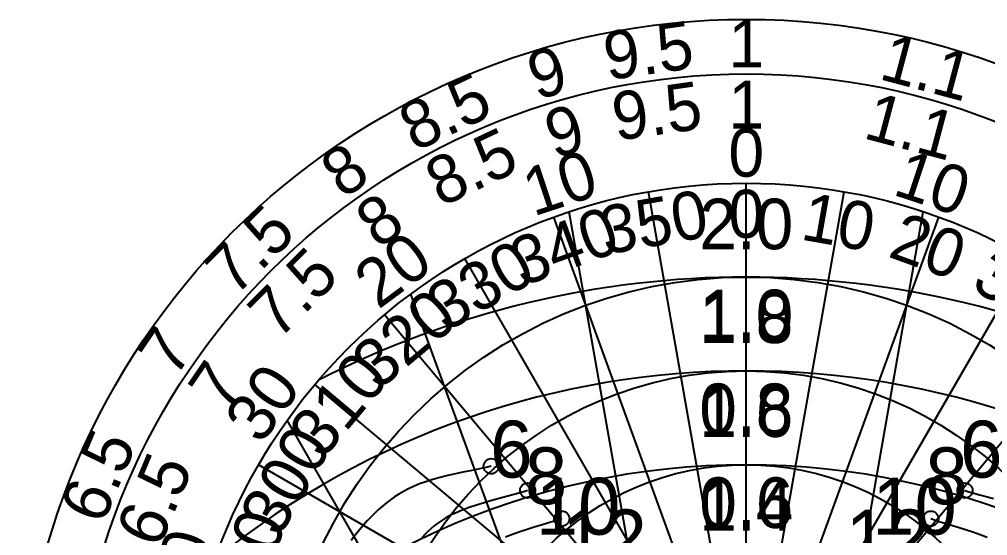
# Model space of a CAD drawing. Header units: metres. Extents: x -58 to 58, y -58 to 58.
# Drawn here: x -57.5 to 19.1, y 16.7 to 57.5 of the extents above; entities that cross this region are included whole.
import ezdxf
from ezdxf.enums import TextEntityAlignment as Align

# ---------------------------------------------------------------- set-up
doc = ezdxf.new("R2010")
doc.units = ezdxf.units.M
for name, color, linetype in [('CUT_REFERENCE', 1, 'Continuous'), ('ENGRAVE_AWA', 4, 'Continuous'), ('ENGRAVE_POLARS', 3, 'Continuous'), ('ENGRAVE_TEXT', 7, 'Continuous'), ('ENGRAVE_VMG', 2, 'Continuous')]:
    doc.layers.add(name, color=color, linetype=linetype)

msp = doc.modelspace()

# ---------------------------------------------------------------- linework, layer by layer
at = {"layer": 'CUT_REFERENCE'}
for radius in [57.5, 53.18, 44.54, 44.54]:
    msp.add_circle((0, 0), radius, dxfattribs=at)
at = {"layer": 'ENGRAVE_AWA'}
for p, q in [((0, 0), (0, 44.54)), ((0, -37.117), (0, 44.54)), ((0, 0), (-7.734, 43.863)), ((0, 0), (7.734, 43.863)), ((0, -37.117), (-14, 42.282)), ((0, -37.117), (14, 42.282)), ((0, 0), (-15.234, 41.854)), ((0, 0), (15.234, 41.854)), ((0, 0), (-22.27, 38.573)), ((0, 0), (22.27, 38.573)), ((0, -37.117), (-26.531, 35.776)), ((0, 0), (-28.63, 34.12)), ((0, 0), (28.63, 34.12)), ((0, 0), (-34.12, 28.63)), ((0, -37.117), (-36.317, 25.786)), ((0, 0), (-38.573, 22.27))]:
    msp.add_line(p, q, dxfattribs=at)
for radius in [37.117, 29.693, 22.27]:
    msp.add_circle((0, 0), radius, dxfattribs=at)
for radius, start, end in [(74.233, 62.87325, 117.12675), (66.81, 51.05756, 128.94244), (59.387, 41.49082, 138.50918)]:
    msp.add_arc((0, -37.117), radius, start, end, dxfattribs=at)
at = {"layer": 'ENGRAVE_POLARS'}
for p, q in [((-22.999, 21.549), (-23.602, 21.41)), ((-22.41, 21.677), (-22.999, 21.549)), ((-21.85, 21.795), (-22.41, 21.677)), ((-21.332, 21.901), (-21.85, 21.795)), ((-20.871, 21.996), (-21.332, 21.901)), ((-20.482, 22.08), (-20.871, 21.996)), ((-20.178, 22.152), (-20.482, 22.08)), ((-25.861, 20.75), (-26.317, 20.561)), ((-25.348, 20.93), (-25.861, 20.75)), ((-24.79, 21.1), (-25.348, 20.93)), ((-24.204, 21.26), (-24.79, 21.1)), ((-23.602, 21.41), (-24.204, 21.26)), ((-27.475, 19.947), (-27.821, 19.726)), ((-27.11, 20.159), (-27.475, 19.947)), ((-26.725, 20.363), (-27.11, 20.159)), ((-26.317, 20.561), (-26.725, 20.363)), ((-17.991, 20.03), (-18.457, 19.902)), ((-17.599, 20.14), (-17.991, 20.03)), ((-17.295, 20.232), (-17.599, 20.14)), ((17.295, 20.232), (17.599, 20.14)), ((17.599, 20.14), (17.991, 20.03)), ((17.991, 20.03), (18.457, 19.902)), ((-28.472, 19.251), (-28.782, 18.995)), ((-28.153, 19.494), (-28.472, 19.251)), ((-27.821, 19.726), (-28.153, 19.494)), ((-20.745, 19.256), (-21.345, 19.069)), ((-20.141, 19.435), (-20.745, 19.256)), ((-19.548, 19.603), (-20.141, 19.435)), ((-18.981, 19.76), (-19.548, 19.603)), ((-18.457, 19.902), (-18.981, 19.76)), ((18.457, 19.902), (18.981, 19.76)), ((18.981, 19.76), (19.548, 19.603)), ((-29.385, 18.441), (-29.684, 18.141)), ((-29.086, 18.726), (-29.385, 18.441)), ((-28.782, 18.995), (-29.086, 18.726)), ((-22.962, 18.476), (-23.388, 18.273)), ((-22.469, 18.677), (-22.962, 18.476)), ((-21.925, 18.876), (-22.469, 18.677)), ((-21.345, 19.069), (-21.925, 18.876)), ((-29.985, 17.824), (-30.29, 17.488)), ((-29.684, 18.141), (-29.985, 17.824)), ((-24.403, 17.652), (-24.687, 17.436)), ((-24.095, 17.862), (-24.403, 17.652)), ((-23.758, 18.069), (-24.095, 17.862)), ((-23.388, 18.273), (-23.758, 18.069)), ((-15.717, 17.655), (-16.223, 17.499)), ((-15.267, 17.794), (-15.717, 17.655)), ((-14.889, 17.914), (-15.267, 17.794)), ((-14.597, 18.012), (-14.889, 17.914)), ((14.597, 18.012), (14.889, 17.914)), ((14.889, 17.914), (15.267, 17.794)), ((15.267, 17.794), (15.717, 17.655)), ((15.717, 17.655), (16.223, 17.499)), ((-30.603, 17.122), (-30.922, 16.717)), ((-30.29, 17.488), (-30.603, 17.122)), ((-25.2, 16.984), (-25.437, 16.744)), ((-24.952, 17.214), (-25.2, 16.984)), ((-24.687, 17.436), (-24.952, 17.214)), ((-17.921, 16.954), (-18.495, 16.757)), ((-17.341, 17.146), (-17.921, 16.954)), ((-16.769, 17.328), (-17.341, 17.146)), ((-16.223, 17.499), (-16.769, 17.328)), ((16.223, 17.499), (16.769, 17.328)), ((16.769, 17.328), (17.341, 17.146)), ((17.341, 17.146), (17.921, 16.954)), ((17.921, 16.954), (18.495, 16.757)), ((-30.922, 16.717), (-31.244, 16.283)), ((-25.437, 16.744), (-25.667, 16.494)), ((-18.495, 16.757), (-19.048, 16.555)), ((18.495, 16.757), (19.048, 16.555))]:
    msp.add_line(p, q, dxfattribs=at)
at = {"layer": 'ENGRAVE_VMG'}
for centre in [(-20.178, 22.152), (-17.295, 20.232), (17.295, 20.232), (-14.597, 18.012), (14.597, 18.012)]:
    msp.add_circle(centre, 0.6, dxfattribs=at)

# ---------------------------------------------------------------- texts
at = {"layer": 'ENGRAVE_TEXT'}
for s, height, p in [('1', 3.8, (0, 55.6)), ('1', 3.8, (0, 50.76)), ('0', 3.8, (0, 46.96)), ('0', 3.8, (0, 42.12)), ('6', 4.5, (-18.584, 23.506)), ('6', 4.5, (18.584, 23.506)), ('8', 4.5, (-15.842, 21.389)), ('8', 4.5, (15.842, 21.389)), ('10', 4.5, (-13.305, 18.986)), ('10', 4.5, (13.305, 18.986)), ('12', 4.5, (-11.213, 16.477)), ('12', 4.5, (11.213, 16.477))]:
    msp.add_text(s, height=height, dxfattribs=at).set_placement(p, align=Align.MIDDLE_CENTER)
for s, rotation, p in [('1', -360, (0, 55.6)), ('9.5', -351.9805, (-7.757, 55.056)), ('1.1', -14.90137, (14.298, 53.73)), ('9', -343.5273, (-15.766, 53.318)), ('8.5', -334.59081, (-23.857, 50.222)), ('9.5', -351.9805, (-7.082, 50.264)), ('1', -360, (0, 50.76)), ('1.1', -14.90137, (13.053, 49.053)), ('9', -343.5273, (-14.393, 48.677)), ('8.5', -334.59081, (-21.78, 45.85)), ('8', -325.1124, (-31.801, 45.607)), ('10', -341.6797, (-14.761, 44.58)), ('10', -18.3203, (14.761, 44.58)), ('350', -350, (-7.314, 41.48)), ('8', -325.1124, (-29.033, 41.637)), ('10', -10, (7.314, 41.48)), ('7.5', -315.02205, (-39.3, 39.33)), ('340', -340, (-14.406, 39.58)), ('20', -20, (14.406, 39.58)), ('20', -323.44015, (-27.972, 37.72)), ('330', -330, (-21.06, 36.477)), ('7.5', -315.02205, (-35.879, 35.907)), ('30', -30, (21.06, 36.477)), ('320', -320, (-27.074, 32.266)), ('7', -304.23529, (-45.966, 31.28)), ('310', -310, (-32.266, 27.074)), ('7', -304.23529, (-41.965, 28.557)), ('30', -305.37568, (-38.29, 27.187)), ('6.5', -292.64881, (-51.312, 21.411)), ('300', -300, (-36.477, 21.06)), ('6.5', -292.64881, (-46.846, 19.547)), ('290', -290, (-39.58, 14.406)), ('40', -287.61157, (-44.759, 14.208))]:
    msp.add_text(s, height=3.8, rotation=rotation, dxfattribs=at).set_placement(p, align=Align.MIDDLE_CENTER)
for s, p in [('2.0', (0, 38.117)), ('1.8', (0, 30.693)), ('1.6', (0, 23.27)), ('1.4', (0, 15.847))]:
    msp.add_text(s, height=4, dxfattribs=at).set_placement(p, align=Align.BOTTOM_CENTER)
for s, p in [('1.0', (0, 36.117)), ('0.8', (0, 28.693)), ('0.6', (0, 21.27))]:
    msp.add_text(s, height=4, dxfattribs=at).set_placement(p, align=Align.TOP_CENTER)

doc.saveas('drawing.dxf')
